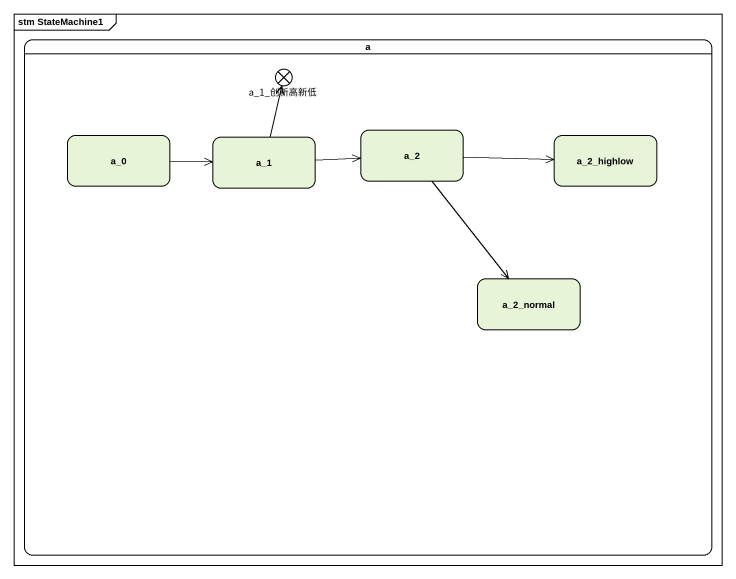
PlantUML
@startuml
mainframe stm StateMachine1
hide empty description
state a {
  state a_1_创新高新低 <<exitPoint>>
  state a_0
  state a_1
  state a_2
  state a_2_highlow
  state a_2_normal
}
a_0 -right-> a_1
a_1 -up-> a_1_创新高新低
a_1 -right-> a_2
a_2 -right-> a_2_highlow
a_2 --> a_2_normal
@enduml
